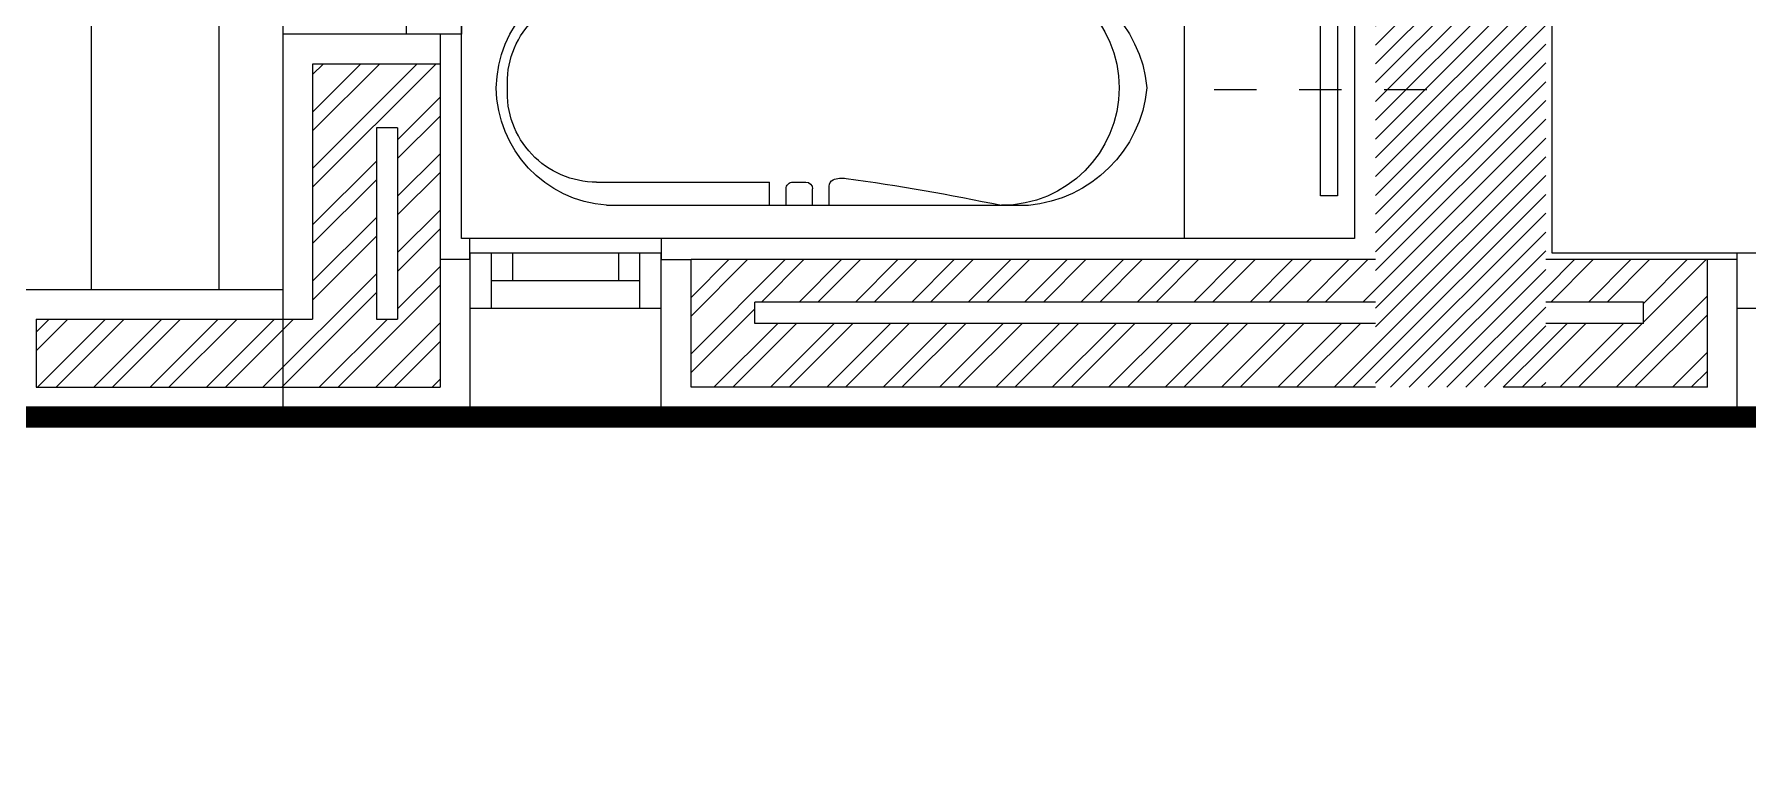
# Model space of a CAD drawing. Extents: x 0 to 47, y -4.1 to 58.5.
# Drawn here: x 4.074 to 8.103, y 41.105 to 42.83 of the extents above; entities that cross this region are included whole.
import ezdxf

# ---------------------------------------------------------------- set-up
doc = ezdxf.new("R2010")
doc.units = 0
doc.header["$MEASUREMENT"] = 0
doc.linetypes.add('HIDDEN', pattern=[0.3, 0.2, -0.1])
for name, color, linetype in [('A-ALU', 9, 'CONTINUOUS'), ('A-AREAS', 6, 'CONTINUOUS'), ('A-FLOR-PFIX', 61, 'CONTINUOUS'), ('A-HATCH-CONC', 8, 'CONTINUOUS'), ('A-HATCH-WALL', 8, 'CONTINUOUS'), ('A-heater', 61, 'CONTINUOUS'), ('A-HEATER-axis', 5, 'HIDDEN'), ('A-PLASTER', 8, 'CONTINUOUS'), ('A-PROJECTION', 9, 'CONTINUOUS'), ('a-revetement', 1, 'CONTINUOUS'), ('A-SECT-TILE', 12, 'CONTINUOUS'), ('A-TILES', 137, 'CONTINUOUS'), ('A-WALL', 4, 'CONTINUOUS'), ('areaexe', 2, 'CONTINUOUS')]:
    doc.layers.add(name, color=color, linetype=linetype)

# ---------------------------------------------------------------- blocks, each defined once
blk = doc.blocks.new('bathtub')
at = {"layer": 'A-FLOR-PFIX'}
for p, q in [((-0.7, 0), (-0.7, 1.7)), ((0, 0), (0, 1.7)), ((-0.5761, 1.3825), (-0.5761, 0.9759)), ((-0.1322, 1.3819), (-0.1322, 0.9753)), ((-0.6305, 1.3586), (-0.6305, 0.3667)), ((-0.0778, 1.3586), (-0.0778, 0.3667)), ((-0.6305, 0.9759), (-0.5761, 0.9759)), ((-0.0778, 0.9753), (-0.1322, 0.9753)), ((-0.6305, 0.937), (-0.5916, 0.937)), ((-0.0778, 0.9364), (-0.1167, 0.9364)), ((-0.5761, 0.9214), (-0.5761, 0.8903)), ((-0.1322, 0.9208), (-0.1322, 0.8897)), ((-0.6305, 0.8747), (-0.5916, 0.8747)), ((-0.0778, 0.8742), (-0.1167, 0.8742)), ((-0.6305, 0.8359), (-0.5851, 0.8359)), ((-0.0778, 0.8353), (-0.1232, 0.8353))]:
    blk.add_line(p, q, dxfattribs=at)
blk.add_lwpolyline([(0, 1.7), (-0.7, 1.7), (-0.7, 0), (0, 0)], close=True, dxfattribs=at)
for centre, radius, start, end in [((-0.3498, 1.3363), 0.2816, 90.8902, 175.4646), ((-0.3573, 1.3377), 0.2803, 4.283, 89.3622), ((-0.3661, 1.3819), 0.21, 86.743, 180), ((-0.3422, 1.3819), 0.21, 0, 93.257), ((-0.5916, 0.9214), 0.0156, 0, 90), ((-0.1167, 0.9208), 0.0156, 90, 180), ((-0.5916, 0.8903), 0.0156, 270, 0), ((-0.1167, 0.8897), 0.0156, 180, 270), ((-0.5851, 0.8203), 0.0156, 23.3684, 90), ((-0.6191, 0.8056), 0.0526, 349.51, 23.3684), ((-0.0892, 0.805), 0.0526, 156.6316, 190.49), ((-0.1232, 0.8197), 0.0156, 90, 156.6316), ((-5.5617, 1.4689), 5.0395, 348.0986, 352.3207), ((4.8534, 1.4689), 5.0395, 187.6793, 191.9014), ((-0.3542, 0.4296), 0.2764, 180, 0), ((-0.3245, 0.3937), 0.3073, 185.0523, 264.4541), ((-0.3838, 0.3937), 0.3073, 275.5459, 354.9477)]:
    blk.add_arc(centre, radius, start, end, dxfattribs=at)
blk = doc.blocks.new('A$C1C8D3502')
at = {"layer": 'A-heater'}
blk.add_lwpolyline([(0, -0.5), (0, 0), (-0.04, 0), (-0.04, -0.5)], close=True, dxfattribs=at)
at = {"layer": 'A-HEATER-axis', "ltscale": 0.5}
blk.add_line((-0.29, -0.25), (0.25, -0.25), dxfattribs=at)

msp = doc.modelspace()

# ---------------------------------------------------------------- hatches: boundary and pattern name
at = {"layer": 'A-HATCH-CONC'}
h = msp.add_hatch(dxfattribs=at)
h.set_pattern_fill('ANSI31', color=256, scale=0.25, style=0)
h.paths.add_polyline_path([(7.62837, 43.2), (7.22837, 43.2), (7.22837, 42), (7.62837, 42)])
at = {"layer": 'A-HATCH-WALL'}
h = msp.add_hatch(dxfattribs=at)
h.set_pattern_fill('ANSI32', color=256, scale=0.25, style=0)
h.paths.add_polyline_path([(5.02837, 42.76), (4.72837, 42.76), (4.72837, 42.16), (4.07837, 42.16), (4.07837, 42), (5.02837, 42)])
h.paths.add_polyline_path([(4.87837, 42.16), (4.87837, 42.61), (4.92837, 42.61), (4.92837, 42.16)], flags=16)
h = msp.add_hatch(dxfattribs=at)
h.set_pattern_fill('ANSI32', color=256, scale=0.25, style=0)
h.paths.add_polyline_path([(7.22837, 42.15), (5.76837, 42.15), (5.76837, 42.2), (7.22837, 42.2), (7.22837, 42.3), (5.61837, 42.3), (5.61837, 42), (7.22837, 42)])
h = msp.add_hatch(dxfattribs=at)
h.set_pattern_fill('ANSI32', color=256, scale=0.25, style=0)
h.paths.add_polyline_path([(8.00837, 42.3), (7.62837, 42.3), (7.62837, 42.2), (7.85837, 42.2), (7.85837, 42.15), (7.62837, 42.15), (7.62837, 42), (8.00837, 42)])
at = {"layer": 'A-TILES'}
h = msp.add_hatch(dxfattribs=at)
h.set_pattern_fill('_USER', color=256, scale=0.3, angle=90, style=0, pattern_type=0)
h.set_pattern_definition([(90, (30.60837, 8.1), (-0.3, 2e-17), [])])
h.paths.add_polyline_path([(1.09837, 43.43), (0.54837, 43.43), (0.54837, 42.23), (1.09837, 42.23), (4.00837, 42.23), (4.65837, 42.23), (4.65837, 42.83), (4.65837, 43.43), (4.00837, 43.43)])

# ---------------------------------------------------------------- linework, layer by layer
at = {"layer": 'A-ALU'}
for p, q in [((4.94837, 43.43), (4.94837, 42.83)), ((5.07837, 43.43), (5.07837, 42.83)), ((5.07837, 42.83), (4.94837, 42.83)), ((5.54837, 42.315), (5.09837, 42.315)), ((5.09837, 42.315), (5.09837, 42.185)), ((5.14837, 42.315), (5.14837, 42.185)), ((5.19837, 42.315), (5.19837, 42.25)), ((5.44837, 42.25), (5.44837, 42.315)), ((5.49837, 42.185), (5.49837, 42.315)), ((5.54837, 42.185), (5.54837, 42.315)), ((11.37837, 42.315), (8.07837, 42.315)), ((8.07837, 42.185), (8.07837, 42.315)), ((5.49837, 42.25), (5.14837, 42.25)), ((5.54837, 42.185), (5.09837, 42.185)), ((11.37837, 42.185), (8.07837, 42.185))]:
    msp.add_line(p, q, dxfattribs=at)
at = {"layer": 'A-AREAS'}
msp.add_lwpolyline([(4.65837, 57), (4.65837, 53.17), (0.54837, 53.17), (0.54837, 56.33), (1.04837, 56.33), (1.04837, 57.32768), (0.00837, 57.29673), (0.00837, 41.93), (0.44837, 41.93), (0.44837, 43.43), (4.65837, 43.43), (4.65837, 41.93), (12.29837, 41.93), (12.29837, 43.03), (13.63258, 43.03), (13.82565, 42.87473), (14.01366, 43.10851), (13.89677, 43.20252), (14.46079, 43.90386), (14.57768, 43.80986), (14.70302, 43.96571), (17.32136, 41.86003), (17.55324, 42.14836), (18.69876, 41.22713)], dxfattribs=at)
msp.add_lwpolyline([(0.44837, 43.43), (4.65837, 43.43), (4.65837, 41.93), (0.44837, 41.93)], close=True, dxfattribs=at)
at = {"layer": 'A-PLASTER'}
msp.add_lwpolyline([(8.07837, 42.315), (7.64337, 42.315), (7.64337, 45.85)], dxfattribs=at)
at = {"layer": 'A-PROJECTION'}
for p, q in [((5.54837, 41.93), (5.09837, 41.93)), ((8.07837, 41.93), (11.37837, 41.93))]:
    msp.add_line(p, q, dxfattribs=at)
at = {"layer": 'a-revetement'}
for p, q in [((4.65837, 42.83), (4.65837, 42.23)), ((5.02837, 42.83), (4.65837, 42.83)), ((5.02837, 42.83), (5.02837, 42.76)), ((5.09837, 42.3), (5.02837, 42.3)), ((5.09837, 42.3), (5.09837, 41.93)), ((5.54837, 41.93), (5.54837, 42.3)), ((5.54837, 42.3), (5.61837, 42.3)), ((8.07837, 42.3), (8.00837, 42.3)), ((8.07837, 41.93), (8.07837, 42.3)), ((4.00837, 42.23), (4.65837, 42.23)), ((4.00837, 41.93), (5.09837, 41.93)), ((8.07837, 41.93), (5.54837, 41.93))]:
    msp.add_line(p, q, dxfattribs=at)
at = {"layer": 'A-SECT-TILE'}
for points in [[(5.07837, 44.65), (5.07837, 45.3), (5.07837, 45.3), (5.07837, 45.3), (7.42837, 45.3), (7.42837, 43.25), (7.17837, 43.25), (7.17837, 42.35), (5.54837, 42.35), (5.54837, 42.3)], [(5.09837, 42.3), (5.09837, 42.35), (5.07837, 42.35), (5.07837, 42.83), (5.02837, 42.83)]]:
    msp.add_lwpolyline(points, dxfattribs=at)
at = {"layer": 'A-WALL'}
for p, q in [((5.02837, 42.76), (4.72837, 42.76)), ((4.72837, 42.76), (4.72837, 42.16)), ((5.02837, 42.76), (5.02837, 42)), ((4.87837, 42.61), (4.87837, 42.16)), ((4.92837, 42.61), (4.87837, 42.61)), ((4.92837, 42.61), (4.92837, 42.16)), ((7.22837, 42.3), (5.61837, 42.3)), ((5.61837, 42), (5.61837, 42.3)), ((8.00837, 42.3), (7.62837, 42.3)), ((8.00837, 42), (8.00837, 42.3)), ((5.76837, 42.15), (5.76837, 42.2)), ((7.22837, 42.2), (5.76837, 42.2)), ((7.85837, 42.2), (7.62837, 42.2)), ((7.85837, 42.15), (7.85837, 42.2)), ((4.07837, 42.16), (4.72837, 42.16)), ((4.07837, 42.16), (4.07837, 42)), ((4.87837, 42.16), (4.92837, 42.16)), ((7.22837, 42.15), (5.76837, 42.15)), ((7.85837, 42.15), (7.62837, 42.15)), ((4.07837, 42), (5.02837, 42)), ((7.22837, 42), (5.61837, 42)), ((8.00837, 42), (7.52837, 42))]:
    msp.add_line(p, q, dxfattribs=at)
at = {"layer": 'areaexe', "const_width": 0.05}
msp.add_lwpolyline([(0.00837, 57.29673), (0.00837, 41.93), (12.29837, 41.93), (12.29837, 43.03), (13.63258, 43.03), (13.82565, 42.87473), (14.01366, 43.10851), (13.89677, 43.20252), (14.46079, 43.90386), (14.57768, 43.80986), (14.70302, 43.96571), (17.32136, 41.86003), (15.87998, 40.06771), (23.72722, 33.75695)], dxfattribs=at)

# ---------------------------------------------------------------- block references
at = {"layer": 'A-FLOR-PFIX', "xscale": -1, "rotation": 89.99999999999352}
msp.add_blockref('bathtub', (6.77837, 42.35), dxfattribs=at)
at = {"layer": 'A-heater', "xscale": -1, "rotation": 180}
msp.add_blockref('A$C1C8D3502', (7.13837, 42.45), dxfattribs=at)

doc.saveas('drawing.dxf')
